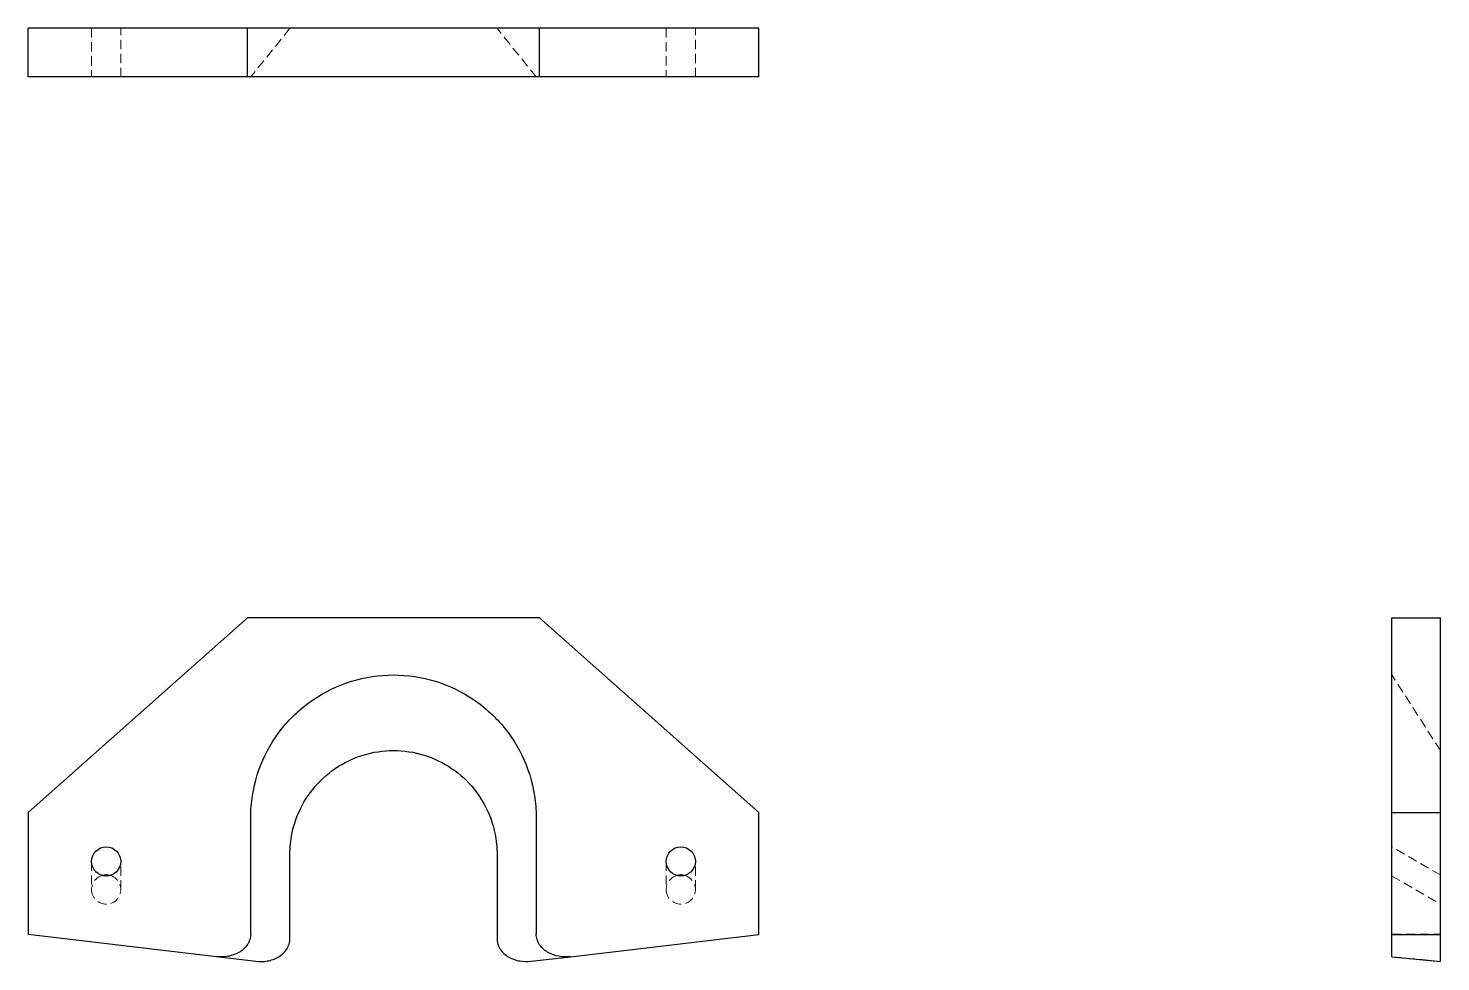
# Model space of a CAD drawing. Header units: millimetres. Extents: x 33 to 226, y 34 to 161.
import ezdxf

# ---------------------------------------------------------------- set-up
doc = ezdxf.new("R2010")
doc.units = ezdxf.units.MM
doc.linetypes.add('HIDDEN', pattern=[1.905, 1.27, -0.635])

msp = doc.modelspace()

# ---------------------------------------------------------------- linework, layer by layer
at = {"color": 7, "linetype": 'Continuous', "lineweight": 25}
for p, q in [((33, 154.67), (33, 161.33)), ((63, 161.33), (33, 161.33)), ((63, 154.67), (63, 161.33)), ((103, 161.33), (63, 161.33)), ((103, 154.67), (103, 161.33)), ((133, 161.33), (103, 161.33)), ((133, 154.67), (133, 161.33)), ((63, 154.67), (33, 154.67)), ((103, 154.67), (63, 154.67)), ((133, 154.67), (103, 154.67)), ((63, 80.67), (33, 54)), ((103, 80.67), (63, 80.67)), ((133, 54), (103, 80.67)), ((219.67, 80.67), (226.33, 80.67)), ((219.67, 54), (219.67, 80.67)), ((226.33, 54), (226.33, 80.67)), ((33, 54), (33, 37.39)), ((133, 37.33), (133, 54)), ((219.67, 54), (226.33, 54)), ((219.67, 37.33), (219.67, 54)), ((226.33, 37.33), (226.33, 54)), ((33, 37.39), (58.77, 34.3)), ((107.21, 34.29), (133, 37.33)), ((219.67, 37.33), (226.33, 37.33)), ((219.67, 34.29), (219.67, 37.33)), ((226.33, 33.66), (226.33, 37.33)), ((58.77, 34.3), (64.15, 33.66)), ((101.84, 33.66), (107.21, 34.29)), ((219.66, 34.28), (226.33, 33.65)), ((223.83, 33.89), (226.33, 33.65))]:
    msp.add_line(p, q, dxfattribs=at)
at = {"color": 7, "linetype": 'HIDDEN', "lineweight": 18}
for p, q in [((41.67, 161.33), (41.67, 154.67)), ((45.67, 154.67), (45.67, 161.33)), ((68.83, 161.33), (63.45, 154.67)), ((68.83, 161.33), (63.45, 154.67)), ((102.54, 154.67), (97.17, 161.33)), ((120.33, 161.33), (120.33, 154.67)), ((124.33, 154.67), (124.33, 161.33)), ((226.33, 62.5), (219.67, 72.84)), ((226.35, 45.47), (219.64, 49.34)), ((41.67, 47.32), (41.67, 43.47)), ((45.67, 43.47), (45.67, 47.32)), ((120.33, 47.32), (120.33, 43.47)), ((124.33, 43.47), (124.33, 47.32)), ((219.65, 45.33), (226.36, 41.46)), ((219.67, 37.39), (226.33, 37.39)), ((219.67, 34.29), (223.83, 33.89))]:
    msp.add_line(p, q, dxfattribs=at)
at = {"color": 7, "linetype": 'HIDDEN', "lineweight": 18, "flags": 128}
msp.add_lwpolyline([(102.54, 154.67), (99.54, 158.4), (97.17, 161.33)], dxfattribs=at)
at = {"color": 7, "linetype": 'Continuous', "lineweight": 25}
for centre in [(43.67, 47.32), (122.33, 47.32)]:
    msp.add_circle(centre, 2, dxfattribs=at)
at = {"color": 7, "linetype": 'HIDDEN', "lineweight": 18}
for centre, start, end in [((43.67, 43.47), 180, 74.2069), ((43.67, 43.47), 105.7931, 180), ((122.33, 43.47), 180, 74.2069), ((122.33, 43.47), 105.7931, 180)]:
    msp.add_arc(centre, 2, start, end, dxfattribs=at)
at = {"color": 7, "linetype": 'Continuous', "lineweight": 25}
for centre in [(43.67, 43.47), (122.33, 43.47)]:
    msp.add_arc(centre, 2, 74.2069, 105.7931, dxfattribs=at)
for points, knots in [([(63.45, 37.41), (63.45, 41.29), (63.45, 46.15), (63.45, 51.24), (63.45, 52.46), (63.45, 52.94), (63.45, 53.18), (63.45, 53.91), (63.48, 54.4), (63.67, 56.82), (64.12, 58.73), (65.56, 62.33), (66.55, 64.03), (68.37, 66.3), (69.04, 67.01), (70.46, 68.33), (71.23, 68.93), (73.64, 70.56), (75.41, 71.41), (79.12, 72.55), (81.06, 72.84), (84.94, 72.84), (86.88, 72.55), (90.59, 71.41), (92.36, 70.56), (95.58, 68.38), (97.02, 67.05), (99.45, 64.02), (100.44, 62.33), (101.87, 58.72), (102.32, 56.81), (102.52, 54.39), (102.54, 53.91), (102.55, 53.18), (102.54, 52.94), (102.54, 52.45), (102.54, 51.24), (102.54, 46.14), (102.54, 41.29), (102.54, 37.41)], [0, 0, 0, 0, 0.125, 0.15625, 0.164062, 0.164062, 0.171875, 0.171875, 0.1875, 0.1875, 0.25, 0.25, 0.3125, 0.3125, 0.34375, 0.34375, 0.375, 0.375, 0.4375, 0.4375, 0.5, 0.5, 0.5625, 0.5625, 0.625, 0.625, 0.6875, 0.6875, 0.75, 0.75, 0.8125, 0.8125, 0.828125, 0.828125, 0.835938, 0.835938, 0.84375, 0.875, 1, 1, 1, 1]), ([(68.83, 36.77), (68.83, 39.59), (68.83, 43.11), (68.83, 46.63), (68.83, 47.69), (68.82, 48.04), (68.83, 48.75), (68.9, 50.51), (69.31, 52.24), (70.34, 54.86), (71.06, 56.09), (72.82, 58.29), (73.87, 59.26), (76.2, 60.84), (77.49, 61.46), (80.18, 62.29), (81.59, 62.5), (84.41, 62.5), (85.82, 62.29), (88.51, 61.46), (89.79, 60.84), (92.13, 59.26), (93.17, 58.3), (94.94, 56.1), (95.65, 54.87), (96.69, 52.25), (97.1, 50.51), (97.17, 48.75), (97.18, 48.05), (97.17, 47.69), (97.17, 46.64), (97.17, 43.11), (97.17, 39.59), (97.17, 36.77)], [0, 0, 0, 0, 0.125, 0.15625, 0.15625, 0.171875, 0.171875, 0.1875, 0.25, 0.25, 0.3125, 0.3125, 0.375, 0.375, 0.4375, 0.4375, 0.5, 0.5, 0.5625, 0.5625, 0.625, 0.625, 0.6875, 0.6875, 0.75, 0.75, 0.8125, 0.828125, 0.828125, 0.84375, 0.84375, 0.875, 1, 1, 1, 1]), ([(63.45, 37.41), (63.45, 37.15), (63.41, 36.89), (63.29, 36.51), (63.24, 36.39), (63.12, 36.15), (63.06, 36.03), (62.84, 35.71), (62.66, 35.5), (62.27, 35.15), (62.05, 35), (61.6, 34.74), (61.36, 34.63), (60.86, 34.46), (60.61, 34.39), (59.83, 34.25), (59.3, 34.24), (58.77, 34.3)], [0, 0, 0, 0, 0.125, 0.125, 0.1875, 0.1875, 0.25, 0.25, 0.375, 0.375, 0.5, 0.5, 0.625, 0.625, 0.75, 0.75, 1, 1, 1, 1]), ([(64.15, 33.66), (64.67, 33.6), (65.2, 33.61), (65.98, 33.75), (66.24, 33.81), (66.73, 33.99), (66.97, 34.09), (67.43, 34.36), (67.65, 34.51), (68.04, 34.86), (68.22, 35.06), (68.51, 35.5), (68.62, 35.74), (68.78, 36.24), (68.83, 36.5), (68.83, 36.77)], [0, 0, 0, 0, 0.25, 0.25, 0.375, 0.375, 0.5, 0.5, 0.625, 0.625, 0.75, 0.75, 0.875, 0.875, 1, 1, 1, 1]), ([(97.17, 36.77), (97.17, 36.51), (97.21, 36.25), (97.33, 35.87), (97.38, 35.75), (97.5, 35.51), (97.56, 35.4), (97.78, 35.07), (97.96, 34.87), (98.35, 34.52), (98.57, 34.36), (99.02, 34.1), (99.26, 33.99), (99.76, 33.82), (100.02, 33.75), (100.79, 33.62), (101.32, 33.6), (101.84, 33.66)], [0, 0, 0, 0, 0.125, 0.125, 0.1875, 0.1875, 0.25, 0.25, 0.375, 0.375, 0.5, 0.5, 0.625, 0.625, 0.75, 0.75, 1, 1, 1, 1]), ([(107.21, 34.29), (106.69, 34.23), (106.17, 34.25), (105.12, 34.43), (104.63, 34.6), (103.94, 34.99), (103.72, 35.15), (103.33, 35.5), (103.15, 35.7), (102.93, 36.02), (102.87, 36.14), (102.75, 36.38), (102.7, 36.5), (102.59, 36.88), (102.54, 37.14), (102.54, 37.41)], [0, 0, 0, 0, 0.25, 0.25, 0.5, 0.5, 0.625, 0.625, 0.75, 0.75, 0.8125, 0.8125, 0.875, 0.875, 1, 1, 1, 1])]:
    msp.add_open_spline(points, degree=3, knots=knots, dxfattribs=at)

doc.saveas('drawing.dxf')
